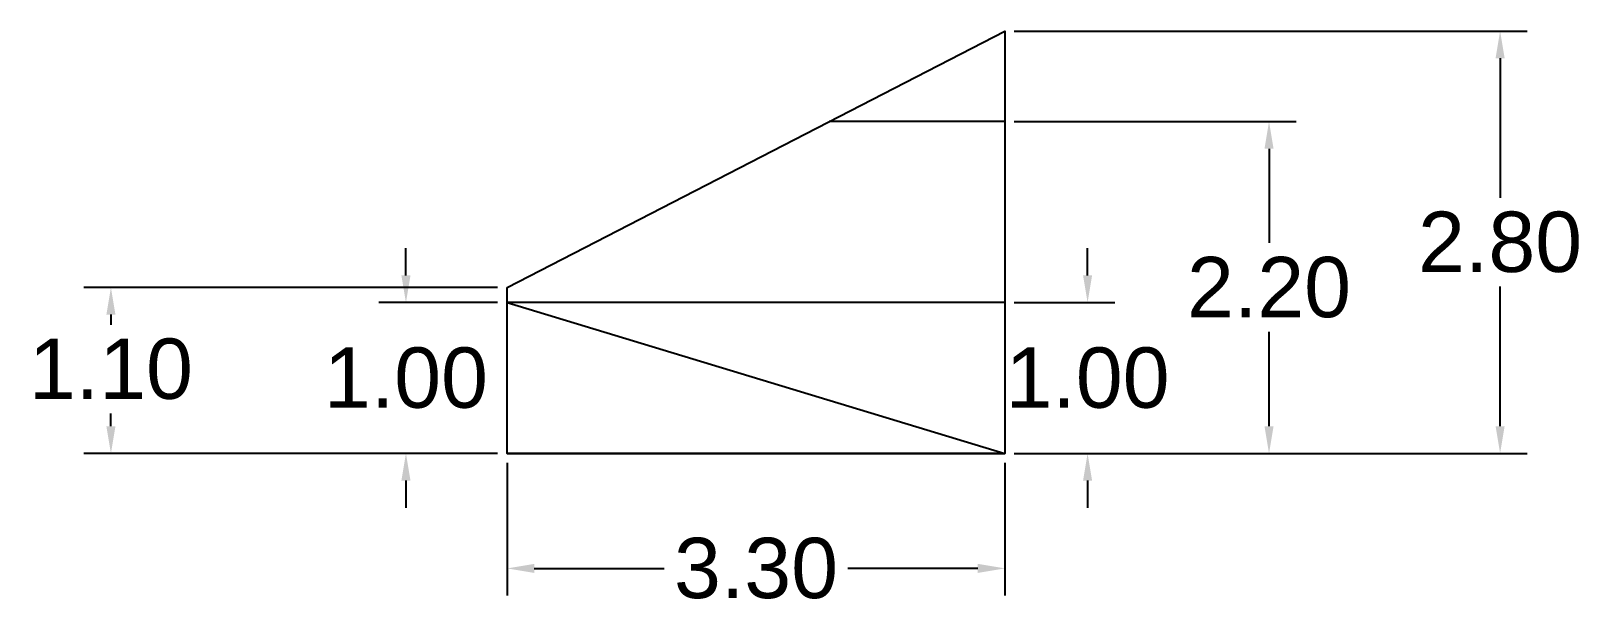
# Model space of a CAD drawing. Header units: inches. Extents: x 25.7 to 36, y 10.5 to 14.3.
import ezdxf

# ---------------------------------------------------------------- set-up
doc = ezdxf.new("R2010")
doc.units = ezdxf.units.IN
doc.header["$MEASUREMENT"] = 0
for name, color, linetype in [('Anotari', 40, 'Continuous'), ('Cadru_Exterior', 1, 'Continuous'), ('Suporti_Oblici', 6, 'Continuous'), ('Suporti_Transversali', 3, 'Continuous')]:
    doc.layers.add(name, color=color, linetype=linetype)
doc.styles.get("Standard").update_dxf_attribs({"font": 'arial.ttf'})
doc.dimstyles.get("Standard").update_dxf_attribs({"dimtxt": 0.18, "dimasz": 0.18, "dimexe": 0.18, "dimexo": 0.0625, "dimgap": 0.09, "dimtad": 0, "dimtih": 1, "dimtoh": 1, "dimdec": 4, "dimzin": 0, "dimdsep": 46, "dimtxsty": 'Standard', "dimcen": 0.09, "dimadec": 0, "dimazin": 0, "dimtfac": 1, "dimtdec": 4, "dimtofl": 0, "dimtmove": 0, "dimatfit": 3, "dimfxl": 1, "dimtolj": 1, "dimtzin": 0, "dimarcsym": 0})

# ---------------------------------------------------------------- blocks, each defined once
blk = doc.blocks.new('*D8')
at = {"layer": 'Anotari', "color": 0, "lineweight": -2, "transparency": 16777216}
for p, q in [((28.794, 12.643), (26.05, 12.643)), ((26.23, 12.463), (26.23, 12.396)), ((26.23, 11.723), (26.23, 11.808)), ((28.794, 11.543), (26.05, 11.543))]:
    blk.add_line(p, q, dxfattribs=at)
at = {"layer": 'Anotari', "color": 0, "transparency": 16777216}
for points in [[(26.2, 12.463), (26.26, 12.463), (26.23, 12.643)], [(26.2, 11.723), (26.26, 11.723), (26.23, 11.543)]]:
    blk.add_solid(points, dxfattribs=at)
at = {"layer": 'Defpoints', "color": 0, "transparency": 16777216}
for p in [(28.857, 12.643), (26.23, 11.543), (28.857, 11.543)]:
    blk.add_point(p, dxfattribs=at)
at = {"layer": 'Anotari', "color": 0, "transparency": 16777216, "insert": (26.23, 12.102), "char_height": 0.4, "attachment_point": 5}
blk.add_mtext('\\A1;1.10', dxfattribs=at)
blk = doc.blocks.new('*D9')
at = {"layer": 'Anotari', "color": 0, "lineweight": -2, "transparency": 16777216}
for p, q in [((28.186, 12.723), (28.186, 12.903)), ((28.794, 12.543), (28.006, 12.543)), ((28.794, 11.543), (28.006, 11.543)), ((28.186, 11.363), (28.186, 11.183))]:
    blk.add_line(p, q, dxfattribs=at)
at = {"layer": 'Anotari', "color": 0, "transparency": 16777216}
for points in [[(28.156, 12.723), (28.216, 12.723), (28.186, 12.543)], [(28.156, 11.363), (28.216, 11.363), (28.186, 11.543)]]:
    blk.add_solid(points, dxfattribs=at)
at = {"layer": 'Defpoints', "color": 0, "transparency": 16777216}
for p in [(28.857, 12.543), (28.186, 11.543), (28.857, 11.543)]:
    blk.add_point(p, dxfattribs=at)
at = {"layer": 'Anotari', "color": 0, "transparency": 16777216, "insert": (28.186, 12.043), "char_height": 0.4, "attachment_point": 5}
blk.add_mtext('\\A1;1.00', dxfattribs=at)
blk = doc.blocks.new('*D10')
at = {"layer": 'Anotari', "color": 0, "lineweight": -2, "transparency": 16777216}
for p, q in [((32.219, 14.343), (35.62, 14.343)), ((35.44, 14.163), (35.44, 13.238)), ((35.44, 11.723), (35.44, 12.649)), ((32.219, 11.543), (35.62, 11.543))]:
    blk.add_line(p, q, dxfattribs=at)
at = {"layer": 'Anotari', "color": 0, "transparency": 16777216}
for points in [[(35.41, 14.163), (35.47, 14.163), (35.44, 14.343)], [(35.41, 11.723), (35.47, 11.723), (35.44, 11.543)]]:
    blk.add_solid(points, dxfattribs=at)
at = {"layer": 'Defpoints', "color": 0, "transparency": 16777216}
for p in [(32.157, 14.343), (35.44, 14.343), (32.157, 11.543)]:
    blk.add_point(p, dxfattribs=at)
at = {"layer": 'Anotari', "color": 0, "transparency": 16777216, "insert": (35.44, 12.943), "char_height": 0.4, "attachment_point": 5}
blk.add_mtext('\\A1;2.80', dxfattribs=at)
blk = doc.blocks.new('*D11')
at = {"layer": 'Anotari', "color": 0, "lineweight": -2, "transparency": 16777216}
for p, q in [((32.705, 12.723), (32.705, 12.903)), ((32.219, 12.543), (32.885, 12.543)), ((32.219, 11.543), (32.885, 11.543)), ((32.705, 11.363), (32.705, 11.183))]:
    blk.add_line(p, q, dxfattribs=at)
at = {"layer": 'Anotari', "color": 0, "transparency": 16777216}
for points in [[(32.675, 12.723), (32.735, 12.723), (32.705, 12.543)], [(32.675, 11.363), (32.735, 11.363), (32.705, 11.543)]]:
    blk.add_solid(points, dxfattribs=at)
at = {"layer": 'Defpoints', "color": 0, "transparency": 16777216}
for p in [(32.157, 12.543), (32.705, 12.543), (32.157, 11.543)]:
    blk.add_point(p, dxfattribs=at)
at = {"layer": 'Anotari', "color": 0, "transparency": 16777216, "insert": (32.705, 12.043), "char_height": 0.4, "attachment_point": 5}
blk.add_mtext('\\A1;1.00', dxfattribs=at)
blk = doc.blocks.new('*D12')
at = {"layer": 'Anotari', "color": 0, "lineweight": -2, "transparency": 16777216}
for p, q in [((32.219, 13.743), (34.088, 13.743)), ((33.908, 13.563), (33.908, 12.938)), ((33.908, 11.723), (33.908, 12.349)), ((32.219, 11.543), (34.088, 11.543))]:
    blk.add_line(p, q, dxfattribs=at)
at = {"layer": 'Anotari', "color": 0, "transparency": 16777216}
for points in [[(33.878, 13.563), (33.938, 13.563), (33.908, 13.743)], [(33.878, 11.723), (33.938, 11.723), (33.908, 11.543)]]:
    blk.add_solid(points, dxfattribs=at)
at = {"layer": 'Defpoints', "color": 0, "transparency": 16777216}
for p in [(32.157, 13.743), (32.157, 11.543), (33.908, 11.543)]:
    blk.add_point(p, dxfattribs=at)
at = {"layer": 'Anotari', "color": 0, "transparency": 16777216, "insert": (33.908, 12.643), "char_height": 0.4, "attachment_point": 5}
blk.add_mtext('\\A1;2.20', dxfattribs=at)
blk = doc.blocks.new('*D13')
at = {"layer": 'Anotari', "color": 0, "lineweight": -2, "transparency": 16777216}
for p, q in [((28.857, 11.481), (28.857, 10.601)), ((32.157, 11.481), (32.157, 10.601)), ((29.037, 10.781), (29.898, 10.781)), ((31.977, 10.781), (31.115, 10.781))]:
    blk.add_line(p, q, dxfattribs=at)
at = {"layer": 'Anotari', "color": 0, "transparency": 16777216}
for points in [[(29.037, 10.811), (29.037, 10.751), (28.857, 10.781)], [(31.977, 10.811), (31.977, 10.751), (32.157, 10.781)]]:
    blk.add_solid(points, dxfattribs=at)
at = {"layer": 'Defpoints', "color": 0, "transparency": 16777216}
for p in [(28.857, 11.543), (32.157, 11.543), (32.157, 10.781)]:
    blk.add_point(p, dxfattribs=at)
at = {"layer": 'Anotari', "color": 0, "transparency": 16777216, "insert": (30.507, 10.781), "char_height": 0.4, "attachment_point": 5}
blk.add_mtext('\\A1;3.30', dxfattribs=at)

msp = doc.modelspace()

# ---------------------------------------------------------------- linework, layer by layer
at = {"layer": 'Cadru_Exterior'}
msp.add_line((28.857, 11.543), (32.157, 11.543), dxfattribs=at)
msp.add_lwpolyline([(28.857, 12.643), (32.157, 14.343), (32.157, 11.543), (28.857, 11.543)], close=True, dxfattribs=at)
at = {"layer": 'Suporti_Oblici'}
msp.add_line((28.857, 12.543), (32.157, 11.543), dxfattribs=at)
at = {"layer": 'Suporti_Transversali'}
for p, q in [((31.186, 13.743), (30.992, 13.743)), ((32.157, 13.743), (31.186, 13.743)), ((32.157, 12.543), (28.857, 12.543))]:
    msp.add_line(p, q, dxfattribs=at)

# ---------------------------------------------------------------- dimensions: what is measured, and where the dimension line sits
at = {"layer": 'Anotari'}
for base, p1, p2, picture, middle in [((35.44, 14.343), (32.157, 11.543), (32.157, 14.343), '*D10', (35.44, 12.943)), ((33.908, 11.543), (32.157, 13.743), (32.157, 11.543), '*D12', (33.908, 12.643)), ((26.23, 11.543), (28.857, 12.643), (28.857, 11.543), '*D8', (26.23, 12.102))]:
    dim = msp.add_linear_dim(base=base, p1=p1, p2=p2, angle=90, dimstyle='Standard', override={"dimtxt": 0.4, "dimdec": 2}, dxfattribs=at)
    dim.commit()
    dim.dimension.update_dxf_attribs({"geometry": picture, "text_midpoint": middle, "dimtype": 160})
for base, p1, p2, picture, middle in [((28.186, 11.543), (28.857, 12.543), (28.857, 11.543), '*D9', (28.186, 12.043)), ((32.705, 12.543), (32.157, 11.543), (32.157, 12.543), '*D11', (32.705, 12.043))]:
    dim = msp.add_linear_dim(base=base, p1=p1, p2=p2, angle=90, dimstyle='Standard', override={"dimtxt": 0.4, "dimdec": 2}, dxfattribs=at)
    dim.commit()
    dim.dimension.update_dxf_attribs({"geometry": picture, "text_midpoint": middle})
dim = msp.add_linear_dim(base=(32.157, 10.781), p1=(28.857, 11.543), p2=(32.157, 11.543), dimstyle='Standard', override={"dimtxt": 0.4, "dimdec": 2}, dxfattribs=at)
dim.commit()
dim.dimension.update_dxf_attribs({"geometry": '*D13', "text_midpoint": (30.507, 10.781)})

doc.saveas('drawing.dxf')
